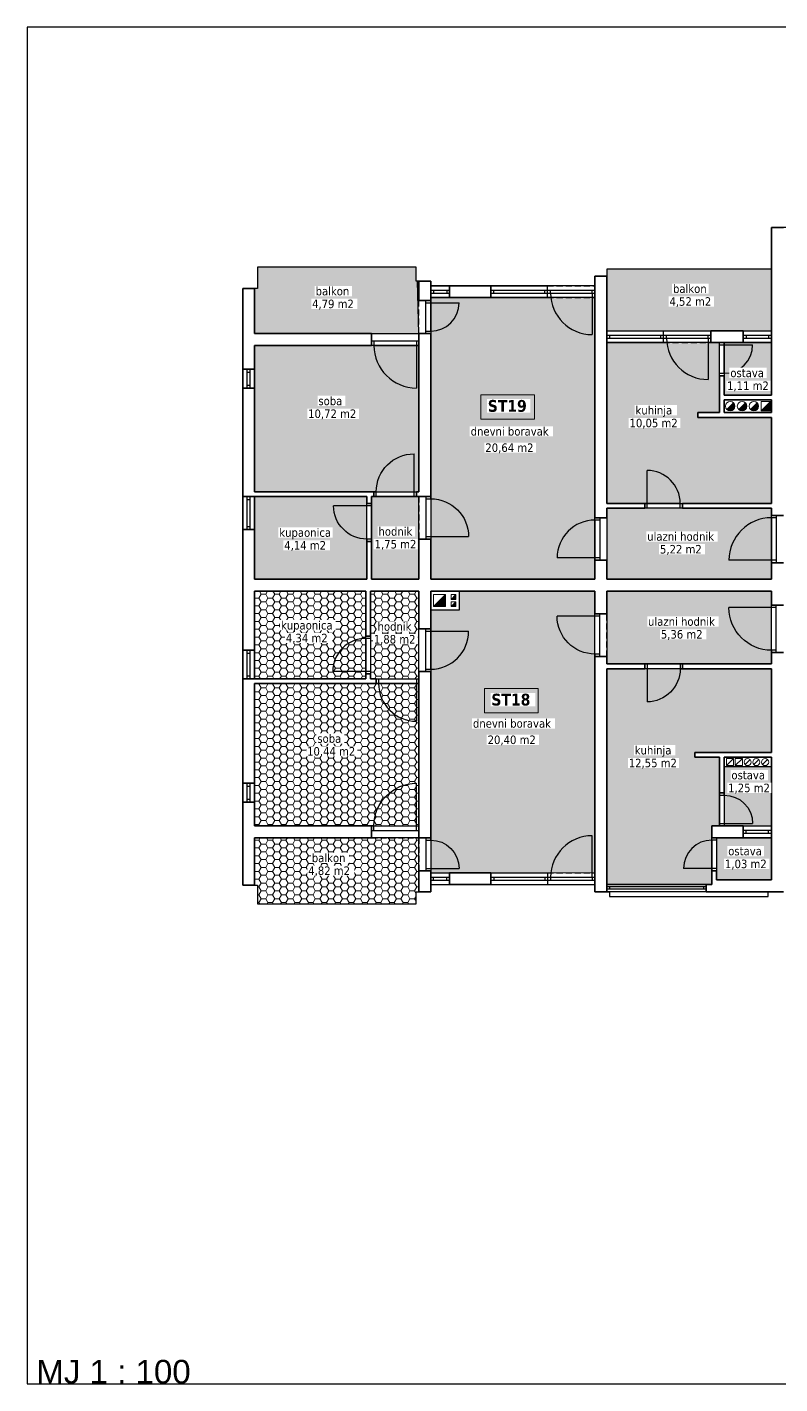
# Model space of a CAD drawing. Header units: centimetres. Extents: x 642232439 to 646206409, y 502891828 to 503284195.
# Drawn here: x 646198011 to 646199601, y 503268121 to 503270987 of the extents above; entities that cross this region are included whole.
import ezdxf

# ---------------------------------------------------------------- set-up
doc = ezdxf.new("R2010")
doc.units = ezdxf.units.CM
doc.linetypes.add('HIDDENX2', pattern=[19.05, 12.7, -6.35])
for name, color, linetype, lineweight in [('.ETAZA_20_ST18', 10, 'Continuous', 13), ('.ETAZA_21_ST19', 170, 'Continuous', 13), ('_POVRŠINA', 255, 'Continuous', 5), ('TP_01 - 0.35', 1, 'Continuous', 35), ('TP_07 - 0.20', 7, 'Continuous', 20)]:
    doc.layers.add(name, color=color, linetype=linetype, lineweight=lineweight)
doc.layers.add('_POLILINE_ET', color=4, linetype='Continuous', plot=False)
doc.layers.add('SAST_Linija sastavnice', color=3, linetype='Continuous', plot=False)
for name, color, linetype in [('TP_Hatch', 252, 'Continuous'), ('TP_Hidden', 8, 'HIDDENX2'), ('TP_Otvori', 8, 'Continuous'), ('TP_Otvori.block', 8, 'Continuous')]:
    doc.layers.add(name, color=color, linetype=linetype)
doc.styles.get("Standard").update_dxf_attribs({"font": 'arial.ttf'})
doc.styles.add('tahoma10', font='tahoma.ttf', dxfattribs={"height": 2})
pattern_1 = [(0, (643183442.702, 503085608.1075), (14.2875, 8.248891935), [9.525, -19.05]), (120, (643183442.702, 503085608.1075), (-14.287499969, 8.24889199), [9.525, -19.05]), (60, (643183442.702, 503085608.1075), (3.1e-08, 16.497783924), [-19.05, 9.525])]

# ---------------------------------------------------------------- blocks, each defined once
blk = doc.blocks.new('*U527')
at = {"layer": 'TP_01 - 0.35'}
for p, q in [((0, 0), (0, -30)), ((48, 0), (48, -30))]:
    blk.add_line(p, q, dxfattribs=at)
at = {"layer": 'TP_Otvori'}
for p, q in [((0, 0), (48, 0)), ((0, -11.3), (48, -11.3)), ((0, -18.8), (48, -18.8)), ((0, -30), (48, -30)), ((7.5, -11.3), (7.5, -18.8)), ((40.5, -11.3), (40.5, -18.8))]:
    blk.add_line(p, q, dxfattribs=at)
blk = doc.blocks.new('*U524')
at = {"layer": 'TP_Otvori'}
for p, q in [((5, 0), (5, 70)), ((5, 0), (0, 0)), ((75, 0), (5, 0)), ((5, -10), (5, 0)), ((75, -10), (75, 0)), ((75, 0), (80, 0)), ((80, -10), (0, -10))]:
    blk.add_line(p, q, dxfattribs=at)
blk.add_arc((5, 0), 70, 0, 90, dxfattribs=at)
blk = doc.blocks.new('*U525')
at = {"layer": 'TP_Otvori'}
for p, q in [((5, 0), (5, 90)), ((5, 0), (0, 0)), ((95, 0), (5, 0)), ((5, -10), (5, 0)), ((95, -10), (95, 0)), ((95, 0), (100, 0)), ((100, -10), (0, -10))]:
    blk.add_line(p, q, dxfattribs=at)
blk.add_arc((5, 0), 90, 0, 90, dxfattribs=at)
blk = doc.blocks.new('*U526')
at = {"layer": 'TP_Otvori'}
for p, q in [((5, 0), (5, 60)), ((5, 0), (0, 0)), ((65, 0), (5, 0)), ((5, -10), (5, 0)), ((65, -10), (65, 0)), ((65, 0), (70, 0)), ((70, -10), (0, -10))]:
    blk.add_line(p, q, dxfattribs=at)
blk.add_arc((5, 0), 60, 0, 90, dxfattribs=at)
blk = doc.blocks.new('*U523')
at = {"layer": 'TP_Otvori'}
for p, q in [((5, 0), (5, 80)), ((5, 0), (0, 0)), ((85, 0), (5, 0)), ((5, -10), (5, 0)), ((85, -10), (85, 0)), ((85, 0), (90, 0)), ((90, -10), (0, -10))]:
    blk.add_line(p, q, dxfattribs=at)
blk.add_arc((5, 0), 80, 0, 90, dxfattribs=at)
blk = doc.blocks.new('*U528')
at = {"layer": 'TP_01 - 0.35'}
for p, q in [((0, 0), (0, -30)), ((72, 0), (72, -30))]:
    blk.add_line(p, q, dxfattribs=at)
at = {"layer": 'TP_Otvori'}
for p, q in [((0, 0), (72, 0)), ((0, -11.3), (72, -11.3)), ((0, -18.8), (72, -18.8)), ((0, -30), (72, -30)), ((7.5, -11.3), (7.5, -18.8)), ((64.5, -11.3), (64.5, -18.8))]:
    blk.add_line(p, q, dxfattribs=at)
blk = doc.blocks.new('*U89')
at = {"layer": 'TP_01 - 0.35'}
for p, q in [((0, 0), (0, -30)), ((48, 0), (48, -30))]:
    blk.add_line(p, q, dxfattribs=at)
at = {"layer": 'TP_Otvori'}
for p, q in [((0, 0), (48, 0)), ((0, -11.3), (48, -11.3)), ((0, -18.8), (48, -18.8)), ((0, -30), (48, -30)), ((7.5, -11.3), (7.5, -18.8)), ((40.5, -11.3), (40.5, -18.8))]:
    blk.add_line(p, q, dxfattribs=at)
blk = doc.blocks.new('*U87')
at = {"layer": 'TP_01 - 0.35'}
for p, q in [((0, 0), (0, -30)), ((72, 0), (72, -30))]:
    blk.add_line(p, q, dxfattribs=at)
at = {"layer": 'TP_Otvori'}
for p, q in [((0, 0), (72, 0)), ((0, -11.3), (72, -11.3)), ((0, -18.8), (72, -18.8)), ((0, -30), (72, -30)), ((7.5, -11.3), (7.5, -18.8)), ((64.5, -11.3), (64.5, -18.8))]:
    blk.add_line(p, q, dxfattribs=at)
blk = doc.blocks.new('*U90')
at = {"layer": 'TP_01 - 0.35'}
for p, q in [((0, 0), (0, -30)), ((84, 0), (84, -30))]:
    blk.add_line(p, q, dxfattribs=at)
at = {"layer": 'TP_Otvori'}
for p, q in [((0, 0), (84, 0)), ((0, -11.3), (84, -11.3)), ((0, -18.8), (84, -18.8)), ((0, -30), (84, -30)), ((7.5, -11.3), (7.5, -18.8)), ((76.5, -11.3), (76.5, -18.8))]:
    blk.add_line(p, q, dxfattribs=at)
blk = doc.blocks.new('*U102')
at = {"layer": 'TP_01 - 0.35'}
for p, q in [((0, 0), (0, -30)), ((48, 0), (48, -30))]:
    blk.add_line(p, q, dxfattribs=at)
at = {"layer": 'TP_Otvori'}
for p, q in [((0, 0), (48, 0)), ((0, -11.3), (48, -11.3)), ((0, -18.8), (48, -18.8)), ((0, -30), (48, -30)), ((7.5, -11.3), (7.5, -18.8)), ((40.5, -11.3), (40.5, -18.8))]:
    blk.add_line(p, q, dxfattribs=at)

msp = doc.modelspace()

# ---------------------------------------------------------------- hatches: boundary and pattern name
at = {"layer": '.ETAZA_20_ST18'}
h = msp.add_hatch(dxfattribs=at)
h.set_pattern_fill('HONEY', color=256, scale=3)
h.set_pattern_definition(pattern_1)
h.paths.add_polyline_path([(646198491.34, 503269795.75), (646198491.34, 503269610.75), (646198726.34, 503269610.75), (646198726.34, 503269795.75)])
h.paths.add_polyline_path([(646198491.34, 503269600.75), (646198491.34, 503269299.75), (646198838.34, 503269299.75), (646198838.34, 503269600.75)])
h.paths.add_polyline_path([(646198491.34, 503269274.75), (646198491.34, 503269174.75), (646198497.34, 503269174.75), (646198497.34, 503269134.75), (646198832.34, 503269134.75), (646198832.34, 503269160.75), (646198838.34, 503269160.75), (646198838.34, 503269274.75)])
h.paths.add_polyline_path([(646198736.34, 503269795.75), (646198736.34, 503269610.75), (646198838.34, 503269610.75), (646198838.34, 503269795.75)])
h = msp.add_hatch(dxfattribs=at)
h.set_pattern_fill('HONEY', color=256, scale=3)
h.set_pattern_definition(pattern_1)
h.paths.add_polyline_path([(646199235.34, 503269795.75), (646199235.34, 503269641.75), (646199583.34, 503269641.75), (646199583.34, 503269795.75)])
h.paths.add_polyline_path([(646199235.34, 503269631.75), (646199235.34, 503269175.75), (646199457.34, 503269175.75), (646199457.34, 503269299.75), (646199473.34, 503269299.75), (646199473.34, 503269444.75), (646199421.34, 503269444.75), (646199421.34, 503269454.75), (646199583.34, 503269454.75), (646199583.34, 503269631.75)])
h.paths.add_polyline_path([(646199483.34, 503269424.75), (646199483.34, 503269299.75), (646199583.34, 503269299.75), (646199583.34, 503269424.75)])
h.paths.add_polyline_path([(646198923.34, 503269795.75), (646198923.34, 503269755.75), (646198863.34, 503269755.75), (646198863.34, 503269201.23), (646199210.34, 503269200.75), (646199210.34, 503269795.75)])
h.paths.add_polyline_path([(646199467.34, 503269274.75), (646199467.34, 503269185.75), (646199583.34, 503269185.75), (646199583.34, 503269274.75)])
at = {"layer": '.ETAZA_21_ST19'}
h = msp.add_hatch(dxfattribs=at)
h.set_pattern_fill('HONEY', color=256, scale=3)
h.set_pattern_definition(pattern_1)
h.paths.add_polyline_path([(646199235.34, 503269970.75), (646199235.34, 503269820.75), (646199583.34, 503269820.75), (646199583.34, 503269970.75)], flags=17)
h.paths.add_polyline_path([(646199235.34, 503270320.75), (646199235.34, 503269980.75), (646199583.34, 503269980.75), (646199583.34, 503270162.75), (646199427.34, 503270162.75), (646199427.34, 503270172.75), (646199473.34, 503270172.75), (646199473.34, 503270320.75)])
h.paths.add_polyline_path([(646199483.34, 503270320.75), (646199483.34, 503270209.75), (646199583.34, 503270209.75), (646199583.34, 503270320.75)])
h.paths.add_polyline_path([(646198738.34, 503269995.75), (646198738.34, 503269820.75), (646198838.34, 503269820.75), (646198838.34, 503269995.75)], flags=17)
h.paths.add_polyline_path([(646198491.34, 503270314.75), (646198491.34, 503270005.75), (646198838.34, 503270005.75), (646198838.34, 503270314.75)], flags=17)
h.paths.add_polyline_path([(646198497.34, 503270479.75), (646198497.34, 503270434.75), (646198491.34, 503270434.75), (646198491.34, 503270339.75), (646198838.34, 503270339.75), (646198835.34, 503270450.75), (646198832.34, 503270450.75), (646198832.34, 503270479.75)])
edge = h.paths.add_edge_path()
edge.add_line((646199235.34, 503270475.75), (646199235.34, 503270345.75))
edge.add_line((646199235.34, 503270345.75), (646199583.34, 503270345.75))
edge.add_line((646199583.34, 503270345.75), (646199583.34, 503270475.75))
edge.add_line((646199583.34, 503270475.75), (646199235.34, 503270475.75))
edge.add_line((646198863.34, 503270415.75), (646198863.34, 503269820.75))
edge.add_line((646198863.34, 503269820.75), (646199210.34, 503269820.75))
edge.add_line((646199210.34, 503269820.75), (646199210.34, 503270415.75))
edge.add_line((646199210.34, 503270415.75), (646198863.34, 503270415.75))
edge.add_line((646198491.34, 503269995.75), (646198491.34, 503269820.75))
edge.add_line((646198491.34, 503269820.75), (646198728.34, 503269820.75))
edge.add_line((646198728.34, 503269820.75), (646198728.34, 503269995.75))
edge.add_line((646198728.34, 503269995.75), (646198491.34, 503269995.75))
at = {"layer": 'TP_07 - 0.20'}
h = msp.add_hatch(color=256, dxfattribs=at)
h.dxf.hatch_style = 1
h.paths.add_polyline_path([(646198869.25, 503269763.25), (646198894.25, 503269763.25), (646198894.25, 503269788.25)])
h = msp.add_hatch(color=256, dxfattribs=at)
h.dxf.hatch_style = 1
h.paths.add_polyline_path([(646198916.75, 503269788.25), (646198906.75, 503269778.25), (646198916.75, 503269778.25)])
h.paths.add_polyline_path([(646198906.75, 503269763.25), (646198916.75, 503269763.25), (646198916.75, 503269773.25)])
at = {"layer": 'TP_Hatch'}
h = msp.add_hatch(color=256, dxfattribs=at)
h.dxf.hatch_style = 1
edge = h.paths.add_edge_path()
edge.add_arc((646199496.01, 503270186.39), 10, 225, 270)
edge.add_arc((646199496.01, 503270186.39), 10, 270, 360)
edge.add_arc((646199496.01, 503270186.39), 10, 0, 45)
edge.add_line((646199503.08, 503270193.46), (646199488.94, 503270179.32))
h = msp.add_hatch(color=256, dxfattribs=at)
h.dxf.hatch_style = 1
edge = h.paths.add_edge_path()
edge.add_arc((646199521.01, 503270186.39), 10, 225, 270)
edge.add_arc((646199521.01, 503270186.39), 10, 270, 360)
edge.add_arc((646199521.01, 503270186.39), 10, 0, 45)
edge.add_line((646199528.08, 503270193.46), (646199513.94, 503270179.32))
h = msp.add_hatch(color=256, dxfattribs=at)
h.dxf.hatch_style = 1
edge = h.paths.add_edge_path()
edge.add_arc((646199546.01, 503270186.39), 10, 225, 270)
edge.add_arc((646199546.01, 503270186.39), 10, 270, 360)
edge.add_arc((646199546.01, 503270186.39), 10, 0, 45)
edge.add_line((646199553.08, 503270193.46), (646199538.94, 503270179.32))
h = msp.add_hatch(color=256, dxfattribs=at)
h.dxf.hatch_style = 1
h.paths.add_polyline_path([(646199581.01, 503270176.39), (646199581.01, 503270196.39), (646199561.01, 503270176.39)])

# ---------------------------------------------------------------- linework, layer by layer
at = {"layer": '_POLILINE_ET'}
for points in [[(646198497.34, 503270479.75), (646198497.34, 503270434.75), (646198491.34, 503270434.75), (646198491.34, 503270339.75), (646198838.34, 503270339.75), (646198835.34, 503270450.75), (646198832.34, 503270450.75), (646198832.34, 503270479.75), (646198497.34, 503270479.75)], [(646199235.34, 503270475.75), (646199235.34, 503270345.75), (646199583.34, 503270345.75), (646199583.34, 503270475.75), (646199235.34, 503270475.75)], [(646198863.34, 503270415.75), (646198863.34, 503269820.75), (646199210.34, 503269820.75), (646199210.34, 503270415.75), (646198863.34, 503270415.75)], [(646199235.34, 503270320.75), (646199235.34, 503269980.75), (646199583.34, 503269980.75), (646199583.34, 503270162.75), (646199427.34, 503270162.75), (646199427.34, 503270172.75), (646199473.34, 503270172.75), (646199473.34, 503270320.75), (646199235.34, 503270320.75)], [(646199483.34, 503270320.75), (646199483.34, 503270209.75), (646199583.34, 503270209.75), (646199583.34, 503270320.75), (646199483.34, 503270320.75)], [(646198491.34, 503270314.75), (646198491.34, 503270005.75), (646198838.34, 503270005.75), (646198838.34, 503270314.75), (646198491.34, 503270314.75)], [(646198491.34, 503269995.75), (646198491.34, 503269820.75), (646198728.34, 503269820.75), (646198728.34, 503269995.75), (646198491.34, 503269995.75)], [(646198738.34, 503269995.75), (646198738.34, 503269820.75), (646198838.34, 503269820.75), (646198838.34, 503269995.75), (646198738.34, 503269995.75)], [(646199235.34, 503269970.75), (646199235.34, 503269820.75), (646199583.34, 503269820.75), (646199583.34, 503269970.75), (646199235.34, 503269970.75)], [(646198491.34, 503269795.75), (646198491.34, 503269610.75), (646198726.34, 503269610.75), (646198726.34, 503269795.75), (646198491.34, 503269795.75)], [(646198736.34, 503269795.75), (646198736.34, 503269610.75), (646198838.34, 503269610.75), (646198838.34, 503269795.75), (646198736.34, 503269795.75)], [(646198923.34, 503269795.75), (646198923.34, 503269755.75), (646198863.34, 503269755.75), (646198863.34, 503269201.23), (646199210.34, 503269200.75), (646199210.34, 503269795.75), (646198923.34, 503269795.75)], [(646199235.34, 503269795.75), (646199235.34, 503269641.75), (646199583.34, 503269641.75), (646199583.34, 503269795.75), (646199235.34, 503269795.75)], [(646199235.34, 503269631.75), (646199235.34, 503269175.75), (646199457.34, 503269175.75), (646199457.34, 503269299.75), (646199473.34, 503269299.75), (646199473.34, 503269444.75), (646199421.34, 503269444.75), (646199421.34, 503269454.75), (646199583.34, 503269454.75), (646199583.34, 503269631.75), (646199235.34, 503269631.75)], [(646198491.34, 503269600.75), (646198491.34, 503269299.75), (646198838.34, 503269299.75), (646198838.34, 503269600.75), (646198491.34, 503269600.75)], [(646199483.34, 503269424.75), (646199483.34, 503269299.75), (646199583.34, 503269299.75), (646199583.34, 503269424.75), (646199483.34, 503269424.75)], [(646198491.34, 503269274.75), (646198491.34, 503269174.75), (646198497.34, 503269174.75), (646198497.34, 503269134.75), (646198832.34, 503269134.75), (646198832.34, 503269160.75), (646198838.34, 503269160.75), (646198838.34, 503269274.75), (646198491.34, 503269274.75)], [(646199467.34, 503269274.75), (646199467.34, 503269185.75), (646199583.34, 503269185.75), (646199583.34, 503269274.75), (646199467.34, 503269274.75)]]:
    msp.add_lwpolyline(points, dxfattribs=at)
at = {"layer": 'SAST_Linija sastavnice'}
msp.add_lwpolyline([(646201908.92, 503270987.07), (646198010.92, 503270987.07), (646198010.92, 503268121.07), (646201908.92, 503268121.07)], close=True, dxfattribs=at)
at = {"layer": 'TP_01 - 0.35'}
for p, q in [((646199583.34, 503270563.75), (646199583.34, 503270209.75)), ((646199608.34, 503270563.75), (646199583.34, 503270563.75)), ((646199210.34, 503270460.75), (646199210.34, 503269950.75)), ((646199235.34, 503270460.75), (646199210.34, 503270460.75)), ((646199235.34, 503270460.75), (646199235.34, 503269980.75)), ((646198466.34, 503270434.75), (646198466.34, 503270264.75)), ((646198466.34, 503270434.75), (646198491.34, 503270434.75)), ((646198491.34, 503270434.75), (646198491.34, 503270339.75)), ((646198838.34, 503270450.75), (646198838.34, 503270409.75)), ((646198838.34, 503270450.75), (646198863.34, 503270450.75)), ((646198863.34, 503270450.75), (646198863.34, 503270409.75)), ((646198903.34, 503270440.75), (646198903.34, 503270415.75)), ((646198903.34, 503270440.75), (646198990.34, 503270440.75)), ((646198990.34, 503270440.75), (646198990.34, 503270415.75)), ((646198838.34, 503270409.75), (646198863.34, 503270409.75)), ((646198903.34, 503270415.75), (646198990.34, 503270415.75)), ((646199455.34, 503270345.75), (646199455.34, 503270320.75)), ((646199455.34, 503270345.75), (646199523.34, 503270345.75)), ((646199523.34, 503270345.75), (646199523.34, 503270320.75)), ((646198491.34, 503270339.75), (646198738.34, 503270339.75)), ((646198738.34, 503270339.75), (646198738.34, 503270314.75)), ((646198838.34, 503270339.75), (646198838.34, 503270005.75)), ((646198838.34, 503270339.75), (646198863.34, 503270339.75)), ((646198863.34, 503270339.75), (646198863.34, 503269995.75)), ((646199455.34, 503270320.75), (646199523.34, 503270320.75)), ((646198491.34, 503270314.75), (646198491.34, 503270264.75)), ((646198491.34, 503270314.75), (646198738.34, 503270314.75)), ((646198466.34, 503270264.75), (646198491.34, 503270264.75)), ((646199473.34, 503270250.75), (646199483.34, 503270250.75)), ((646199473.34, 503270250.75), (646199473.34, 503270172.75)), ((646199483.34, 503270250.75), (646199483.34, 503270209.75)), ((646198466.34, 503270224.75), (646198466.34, 503269995.75)), ((646198491.34, 503270224.75), (646198466.34, 503270224.75)), ((646198491.34, 503270224.75), (646198491.34, 503270005.75)), ((646199583.34, 503270209.75), (646199483.34, 503270209.75)), ((646199483.34, 503270199.75), (646199483.34, 503270172.75)), ((646199583.34, 503270199.75), (646199483.34, 503270199.75)), ((646199583.34, 503270199.75), (646199583.34, 503270172.75)), ((646199427.34, 503270172.75), (646199473.34, 503270172.75)), ((646199427.34, 503270172.75), (646199427.34, 503270162.75)), ((646199427.34, 503270162.75), (646199583.34, 503270162.75)), ((646199483.34, 503270172.75), (646199583.34, 503270172.75)), ((646199583.34, 503270162.75), (646199583.34, 503269980.75)), ((646198491.34, 503270005.75), (646198743.34, 503270005.75)), ((646198743.34, 503269995.75), (646198743.34, 503270005.75)), ((646198833.34, 503270005.75), (646198838.34, 503270005.75)), ((646198833.34, 503269995.75), (646198833.34, 503270005.75)), ((646198491.34, 503269995.75), (646198466.34, 503269995.75)), ((646198491.34, 503269995.75), (646198728.34, 503269995.75)), ((646198728.34, 503269995.75), (646198728.34, 503269980.75)), ((646198728.34, 503269980.75), (646198738.34, 503269980.75)), ((646198738.34, 503269995.75), (646198738.34, 503269980.75)), ((646198738.34, 503269995.75), (646198743.34, 503269995.75)), ((646198833.34, 503269995.75), (646198838.34, 503269995.75)), ((646198838.34, 503269995.75), (646198863.34, 503269995.75)), ((646199235.34, 503269980.75), (646199315.34, 503269980.75)), ((646199315.34, 503269980.75), (646199315.34, 503269970.75)), ((646199395.34, 503269980.75), (646199583.34, 503269980.75)), ((646199395.34, 503269980.75), (646199395.34, 503269970.75)), ((646199235.34, 503269950.75), (646199210.34, 503269950.75)), ((646199235.34, 503269970.75), (646199235.34, 503269950.75)), ((646199235.34, 503269970.75), (646199315.34, 503269970.75)), ((646199395.34, 503269970.75), (646199583.34, 503269970.75)), ((646199583.34, 503269970.75), (646199583.34, 503269955.75)), ((646199608.34, 503269955.75), (646199583.34, 503269955.75)), ((646198466.34, 503269925.75), (646198466.34, 503269670.75)), ((646198491.34, 503269925.75), (646198466.34, 503269925.75)), ((646198491.34, 503269925.75), (646198491.34, 503269820.75)), ((646198728.34, 503269900.75), (646198728.34, 503269820.75)), ((646198728.34, 503269900.75), (646198738.34, 503269900.75)), ((646198738.34, 503269900.75), (646198738.34, 503269820.75)), ((646198838.34, 503269905.75), (646198838.34, 503269820.75)), ((646198838.34, 503269905.75), (646198863.34, 503269905.75)), ((646198863.34, 503269905.75), (646198863.34, 503269820.75)), ((646199210.34, 503269860.75), (646199210.34, 503269820.75)), ((646199235.34, 503269860.75), (646199210.34, 503269860.75)), ((646199235.34, 503269860.75), (646199235.34, 503269820.75)), ((646199583.34, 503269855.75), (646199583.34, 503269820.75)), ((646199608.34, 503269855.75), (646199583.34, 503269855.75)), ((646198491.34, 503269820.75), (646198728.34, 503269820.75)), ((646198738.34, 503269820.75), (646198838.34, 503269820.75)), ((646198863.34, 503269820.75), (646199210.34, 503269820.75)), ((646199235.34, 503269820.75), (646199583.34, 503269820.75)), ((646198491.34, 503269795.75), (646198491.34, 503269670.75)), ((646198491.34, 503269795.75), (646198726.34, 503269795.75)), ((646198726.34, 503269795.75), (646198726.34, 503269700.75)), ((646198736.34, 503269795.75), (646198736.34, 503269700.75)), ((646198736.34, 503269795.75), (646198838.34, 503269795.75)), ((646198838.34, 503269795.75), (646198838.34, 503269715.75)), ((646198863.34, 503269795.75), (646198863.34, 503269715.75)), ((646198863.34, 503269795.75), (646199210.34, 503269795.75)), ((646199210.34, 503269795.75), (646199210.34, 503269747.75)), ((646199235.34, 503269795.75), (646199235.34, 503269747.75)), ((646199235.34, 503269795.75), (646199583.34, 503269795.75)), ((646199583.34, 503269795.75), (646199583.34, 503269765.75)), ((646199235.34, 503269747.75), (646199210.34, 503269747.75)), ((646199608.34, 503269765.75), (646199583.34, 503269765.75)), ((646198838.34, 503269715.75), (646198863.34, 503269715.75)), ((646198726.34, 503269700.75), (646198736.34, 503269700.75)), ((646198491.34, 503269670.75), (646198466.34, 503269670.75)), ((646199210.34, 503269657.75), (646199210.34, 503269160.75)), ((646199235.34, 503269657.75), (646199210.34, 503269657.75)), ((646199235.34, 503269657.75), (646199235.34, 503269641.75)), ((646199583.34, 503269665.75), (646199583.34, 503269641.75)), ((646199608.34, 503269665.75), (646199583.34, 503269665.75)), ((646199235.34, 503269641.75), (646199315.34, 503269641.75)), ((646199235.34, 503269631.75), (646199235.34, 503269160.75)), ((646199235.34, 503269631.75), (646199315.34, 503269631.75)), ((646199315.34, 503269641.75), (646199315.34, 503269631.75)), ((646199395.34, 503269641.75), (646199583.34, 503269641.75)), ((646199395.34, 503269641.75), (646199395.34, 503269631.75)), ((646199395.34, 503269631.75), (646199583.34, 503269631.75)), ((646199583.34, 503269631.75), (646199583.34, 503269454.75)), ((646198466.34, 503269610.75), (646198466.34, 503269389.75)), ((646198491.34, 503269610.75), (646198466.34, 503269610.75)), ((646198491.34, 503269610.75), (646198726.34, 503269610.75)), ((646198491.34, 503269600.75), (646198491.34, 503269389.75)), ((646198491.34, 503269600.75), (646198748.34, 503269600.75)), ((646198726.34, 503269620.75), (646198726.34, 503269610.75)), ((646198726.34, 503269620.75), (646198736.34, 503269620.75)), ((646198736.34, 503269620.75), (646198736.34, 503269610.75)), ((646198736.34, 503269610.75), (646198748.34, 503269610.75)), ((646198748.34, 503269610.75), (646198748.34, 503269600.75)), ((646198838.34, 503269625.75), (646198838.34, 503269274.75)), ((646198838.34, 503269625.75), (646198863.34, 503269625.75)), ((646198863.34, 503269625.75), (646198863.34, 503269274.75)), ((646199421.34, 503269454.75), (646199473.34, 503269454.75)), ((646199421.34, 503269454.75), (646199421.34, 503269444.75)), ((646199421.34, 503269444.75), (646199473.34, 503269444.75)), ((646199473.34, 503269454.75), (646199583.34, 503269454.75)), ((646199473.34, 503269444.75), (646199473.34, 503269369.75)), ((646199483.34, 503269444.75), (646199583.34, 503269444.75)), ((646199483.34, 503269444.75), (646199483.34, 503269369.75)), ((646199583.34, 503269444.75), (646199583.34, 503269185.75)), ((646198491.34, 503269389.75), (646198466.34, 503269389.75)), ((646198466.34, 503269349.75), (646198466.34, 503269174.75)), ((646198491.34, 503269349.75), (646198466.34, 503269349.75)), ((646198491.34, 503269349.75), (646198491.34, 503269299.75)), ((646199473.34, 503269369.75), (646199483.34, 503269369.75)), ((646198491.34, 503269299.75), (646198738.34, 503269299.75)), ((646198738.34, 503269274.75), (646198738.34, 503269299.75)), ((646199457.34, 503269299.75), (646199523.34, 503269299.75)), ((646199457.34, 503269299.75), (646199457.34, 503269274.75)), ((646199523.34, 503269299.75), (646199523.34, 503269274.75)), ((646198491.34, 503269274.75), (646198491.34, 503269174.75)), ((646198491.34, 503269274.75), (646198738.34, 503269274.75)), ((646198838.34, 503269274.75), (646198863.34, 503269274.75)), ((646199457.34, 503269274.75), (646199523.34, 503269274.75)), ((646198838.34, 503269204.75), (646198838.34, 503269160.75)), ((646198838.34, 503269204.75), (646198863.34, 503269204.75)), ((646198863.34, 503269204.75), (646198863.34, 503269160.75)), ((646198903.34, 503269200.75), (646198903.34, 503269175.75)), ((646198903.34, 503269200.75), (646198990.34, 503269200.75)), ((646198990.34, 503269200.75), (646198990.34, 503269175.75)), ((646199457.34, 503269204.75), (646199467.34, 503269204.75)), ((646199457.34, 503269204.75), (646199457.34, 503269175.75)), ((646199467.34, 503269204.75), (646199467.34, 503269185.75)), ((646198491.34, 503269174.75), (646198466.34, 503269174.75)), ((646198903.34, 503269175.75), (646198990.34, 503269175.75)), ((646199445.34, 503269175.75), (646199445.34, 503269160.75)), ((646199457.34, 503269175.75), (646199445.34, 503269175.75)), ((646199583.34, 503269185.75), (646199467.34, 503269185.75)), ((646198838.34, 503269160.75), (646198863.34, 503269160.75)), ((646199210.34, 503269160.75), (646199235.34, 503269160.75)), ((646199583.34, 503269160.75), (646199445.34, 503269160.75)), ((646199583.34, 503269160.75), (646199608.34, 503269160.75))]:
    msp.add_line(p, q, dxfattribs=at)
at = {"layer": 'TP_07 - 0.20'}
for p, q in [((646198497.34, 503270479.75), (646198832.34, 503270479.75)), ((646198497.34, 503270479.75), (646198497.34, 503270434.75)), ((646198832.34, 503270479.75), (646198832.34, 503270450.75)), ((646199235.34, 503270475.75), (646199583.34, 503270475.75)), ((646199235.34, 503270475.75), (646199235.34, 503270460.75)), ((646198497.34, 503270434.75), (646198491.34, 503270434.75)), ((646198491.34, 503270434.75), (646198491.34, 503270434.75)), ((646198838.34, 503270450.75), (646198832.34, 503270450.75)), ((646199503.08, 503270193.46), (646199488.94, 503270179.32)), ((646199528.08, 503270193.46), (646199513.94, 503270179.32)), ((646199553.08, 503270193.46), (646199538.94, 503270179.32)), ((646199581.01, 503270196.39), (646199561.01, 503270176.39)), ((646198894.25, 503269788.25), (646198869.25, 503269763.25)), ((646198916.75, 503269788.25), (646198906.75, 503269778.25)), ((646198916.75, 503269773.25), (646198906.75, 503269763.25)), ((646199503.21, 503269442.06), (646199488.21, 503269427.06)), ((646199521.71, 503269442.06), (646199506.71, 503269427.06)), ((646199538.01, 503269439.87), (646199527.41, 503269429.26)), ((646199556.51, 503269439.87), (646199545.91, 503269429.26)), ((646199575.01, 503269439.87), (646199564.41, 503269429.26)), ((646199483.34, 503269424.75), (646199583.34, 503269424.75)), ((646198497.34, 503269174.75), (646198491.34, 503269174.75)), ((646198491.34, 503269174.75), (646198491.34, 503269174.75)), ((646198497.34, 503269174.75), (646198497.34, 503269134.75)), ((646198832.34, 503269160.75), (646198832.34, 503269134.75)), ((646198838.34, 503269160.75), (646198832.34, 503269160.75)), ((646199241.34, 503269160.75), (646199241.34, 503269150.75)), ((646199241.34, 503269150.75), (646199576.34, 503269150.75)), ((646199576.34, 503269160.75), (646199576.34, 503269150.75)), ((646198497.34, 503269134.75), (646198832.34, 503269134.75))]:
    msp.add_line(p, q, dxfattribs=at)
for points in [[(646199561.01, 503270196.39), (646199581.01, 503270196.39), (646199581.01, 503270176.39), (646199561.01, 503270176.39)], [(646198863.34, 503269795.75), (646198923.34, 503269795.75), (646198923.34, 503269755.75), (646198863.34, 503269755.75)], [(646198894.25, 503269788.25), (646198869.25, 503269788.25), (646198869.25, 503269763.25), (646198894.25, 503269763.25)], [(646198916.75, 503269788.25), (646198906.75, 503269788.25), (646198906.75, 503269778.25), (646198916.75, 503269778.25)], [(646198916.75, 503269763.25), (646198906.75, 503269763.25), (646198906.75, 503269773.25), (646198916.75, 503269773.25)], [(646199488.21, 503269442.06), (646199503.21, 503269442.06), (646199503.21, 503269427.06), (646199488.21, 503269427.06)], [(646199506.71, 503269442.06), (646199521.71, 503269442.06), (646199521.71, 503269427.06), (646199506.71, 503269427.06)]]:
    msp.add_lwpolyline(points, close=True, dxfattribs=at)
for centre, radius in [((646199496.01, 503270186.39), 10), ((646199521.01, 503270186.39), 10), ((646199546.01, 503270186.39), 10), ((646199532.71, 503269434.56), 7.5), ((646199551.21, 503269434.56), 7.5), ((646199569.71, 503269434.56), 7.5)]:
    msp.add_circle(centre, radius, dxfattribs=at)
at = {"layer": 'TP_Hidden'}
for p, q in [((646199110.34, 503270440.75), (646199210.34, 503270440.75)), ((646198838.34, 503270339.75), (646198838.34, 503270409.75)), ((646199110.34, 503270415.75), (646199210.34, 503270415.75)), ((646199355.34, 503270345.75), (646199455.34, 503270345.75)), ((646198738.34, 503270339.75), (646198838.34, 503270339.75)), ((646199355.34, 503270320.75), (646199455.34, 503270320.75)), ((646198838.34, 503269995.75), (646198838.34, 503269905.75)), ((646199235.34, 503269950.75), (646199235.34, 503269860.75)), ((646199235.34, 503269657.75), (646199235.34, 503269747.75)), ((646198838.34, 503269625.75), (646198838.34, 503269715.75)), ((646198738.34, 503269274.75), (646198838.34, 503269274.75)), ((646198838.34, 503269274.75), (646198838.34, 503269204.75)), ((646199110.34, 503269200.75), (646199210.34, 503269200.75)), ((646199110.34, 503269175.75), (646199210.34, 503269175.75))]:
    msp.add_line(p, q, dxfattribs=at)
at = {"layer": 'TP_Otvori'}
for p, q in [((646198990.34, 503270440.75), (646199110.34, 503270440.75)), ((646198990.34, 503270431.38), (646199110.34, 503270431.38)), ((646198996.59, 503270425.13), (646198996.59, 503270431.38)), ((646199104.09, 503270425.13), (646199104.09, 503270431.38)), ((646199110.34, 503270415.75), (646199110.34, 503270440.75)), ((646199110.34, 503270431.38), (646199210.34, 503270431.38)), ((646199116.59, 503270425.13), (646199116.59, 503270431.38)), ((646199204.09, 503270425.13), (646199204.09, 503270431.38)), ((646198990.34, 503270425.13), (646199110.34, 503270425.13)), ((646198990.34, 503270415.75), (646199110.34, 503270415.75)), ((646199110.34, 503270425.13), (646199210.34, 503270425.13)), ((646199204.09, 503270425.13), (646199204.09, 503270337.63)), ((646199235.34, 503270345.75), (646199355.34, 503270345.75)), ((646199355.34, 503270320.75), (646199355.34, 503270345.75)), ((646199235.34, 503270336.38), (646199355.34, 503270336.38)), ((646199235.34, 503270330.13), (646199355.34, 503270330.13)), ((646199235.34, 503270320.75), (646199355.34, 503270320.75)), ((646199241.59, 503270330.13), (646199241.59, 503270336.38)), ((646199349.09, 503270330.13), (646199349.09, 503270336.38)), ((646199355.34, 503270336.38), (646199455.34, 503270336.38)), ((646199355.34, 503270330.13), (646199455.34, 503270330.13)), ((646199361.59, 503270330.13), (646199361.59, 503270336.38)), ((646199449.09, 503270330.13), (646199449.09, 503270336.38)), ((646199449.09, 503270330.13), (646199449.09, 503270242.63)), ((646199204.09, 503269191.38), (646199204.09, 503269278.88)), ((646198990.34, 503269200.75), (646199110.34, 503269200.75)), ((646199110.34, 503269200.75), (646199110.34, 503269175.75)), ((646198990.34, 503269191.38), (646199110.34, 503269191.38)), ((646198990.34, 503269185.13), (646199110.34, 503269185.13)), ((646198990.34, 503269175.75), (646199110.34, 503269175.75)), ((646198996.59, 503269191.38), (646198996.59, 503269185.13)), ((646199104.09, 503269191.38), (646199104.09, 503269185.13)), ((646199110.34, 503269191.38), (646199210.34, 503269191.38)), ((646199110.34, 503269185.13), (646199210.34, 503269185.13)), ((646199116.59, 503269191.38), (646199116.59, 503269185.13)), ((646199204.09, 503269191.38), (646199204.09, 503269185.13)), ((646199445.34, 503269175.75), (646199235.34, 503269175.75)), ((646199445.34, 503269170.75), (646199235.34, 503269170.75)), ((646199241.34, 503269170.75), (646199241.34, 503269165.75)), ((646199439.34, 503269170.75), (646199439.34, 503269165.75)), ((646199445.34, 503269165.75), (646199235.34, 503269165.75)), ((646199445.34, 503269160.75), (646199235.34, 503269160.75))]:
    msp.add_line(p, q, dxfattribs=at)
for centre, start, end in [((646199204.09, 503270425.13), 180, 270), ((646199449.09, 503270330.13), 180, 270), ((646199204.09, 503269191.38), 90, 180)]:
    msp.add_arc(centre, 87.5, start, end, dxfattribs=at)

# ---------------------------------------------------------------- block references
at = {"layer": 'TP_Otvori.block', "xscale": 0.8333333856529689, "yscale": 0.8333333856529689, "zscale": 0.8333333856529689}
for name, p in [('*U527', (646198863.34, 503270440.75)), ('*U528', (646199523.34, 503270345.75))]:
    msp.add_blockref(name, p, dxfattribs=at)
at = {"layer": 'TP_Otvori.block'}
for name, p, rotation in [('*U526', (646198863.34, 503270409.75), 270), ('*U525', (646198838.34, 503270314.75), 180), ('*U526', (646199483.34, 503270320.75), 270), ('*U523', (646199210.34, 503269860.75), 90.00000000000001), ('*U525', (646199583.34, 503269855.75), 90.00000000000001), ('*U523', (646198863.34, 503269715.75), 270), ('*U524', (646198726.34, 503269620.75), 90.00000000000001), ('*U523', (646198838.34, 503269600.75), 180), ('*U526', (646199457.34, 503269204.75), 90.00000000000001)]:
    msp.add_blockref(name, p, dxfattribs=dict(at, rotation=rotation))
at = {"layer": 'TP_Otvori.block', "yscale": 0.8333333856529689, "zscale": 0.8333333856529689}
for name, p, xscale, rotation in [('*U527', (646198466.34, 503270224.75), 0.8333333856529689, 90), ('*U90', (646198466.34, 503269925.75), 0.8333333856529689, 90), ('*U87', (646198466.34, 503269610.75), 0.8333333856529689, 90), ('*U102', (646198466.34, 503269349.75), 0.8333333856529689, 90), ('*U528', (646199523.34, 503269274.75), -0.8333333856529689, 180), ('*U89', (646198863.34, 503269175.75), -0.8333333856529689, 180)]:
    msp.add_blockref(name, p, dxfattribs=dict(at, xscale=xscale, rotation=rotation))
at = {"layer": 'TP_Otvori.block', "xscale": -1}
for name, p in [('*U523', (646198833.34, 503270005.75)), ('*U525', (646198838.34, 503269299.75))]:
    msp.add_blockref(name, p, dxfattribs=at)
at = {"layer": 'TP_Otvori.block'}
msp.add_blockref('*U524', (646199315.34, 503269980.75), dxfattribs=at)
at = {"layer": 'TP_Otvori.block', "xscale": -1}
for name, p, rotation in [('*U524', (646198728.34, 503269980.75), 90), ('*U523', (646198863.34, 503269905.75), 270), ('*U523', (646199210.34, 503269747.75), 90), ('*U525', (646199583.34, 503269765.75), 90), ('*U524', (646199315.34, 503269631.75), 180), ('*U526', (646199483.34, 503269299.75), 270), ('*U526', (646198863.34, 503269204.75), 270)]:
    msp.add_blockref(name, p, dxfattribs=dict(at, rotation=rotation))

# ---------------------------------------------------------------- texts
at = {"layer": 'SAST_Linija sastavnice', "insert": (646198010.92, 503268121.07), "char_height": 50, "attachment_point": 7, "rotation": 360}
msp.add_mtext(' MJ 1 : 100', dxfattribs=at)

# ---------------------------------------------------------------- next in the draw order: texts
at = {"layer": '_POVRŠINA', "char_height": 18, "attachment_point": 1, "style": 'tahoma10', "bg_fill": 3, "box_fill_scale": 1.1, "bg_fill_color": 256, "bg_fill_transparency": 0}
for s, width, insert in [('\\pt90;4,79 m2', 94.0575, (646198612.75, 503270411.41)), ('\\pt90;4,52 m2', 92.3377, (646199367.64, 503270416.53)), ('\\pt90;ostava', 74.9237, (646199496.24, 503270265.63)), ('\\pt90;10,72 m2', 105.7967, (646198604.42, 503270179.4)), ('\\pt90;{\\fTahoma|b1|i0|c238|p34;\\H1.3889x;ST19} ', 88.0843, (646198983.88, 503270199.42)), ('\\pt90;10,05 m2', 105.6431, (646199283.3, 503270159.79)), ('\\pt90;20,64 m2', 105.4944, (646198978.77, 503270107.68)), ('\\pt90;4,14 m2', 94.4694, (646198554.06, 503269901.44)), ('\\pt90;1,75 m2', 89.2944, (646198744.86, 503269903.79)), ('\\pt90;5,22 m2', 93.2103, (646199347.64, 503269893.17)), ('\\pt90;hodnik', 75.9323, (646198751.14, 503269730.02)), ('\\pt90;5,36 m2', 94.6768, (646199349.4, 503269713.47)), ('\\pt90;4,34 m2', 95.7656, (646198557.47, 503269705.59)), ('\\pt90;{\\fTahoma|b1|i0|c238|p34;\\H1.3889x;ST18} ', 91.2822, (646198991.47, 503269579.01)), ('\\pt90;dnevni boravak', 171.7931, (646198952.57, 503269525.2)), ('\\pt90;10,44 m2', 104.5865, (646198602.21, 503269466.25)), ('\\pt90;kuhinja', 83.9687, (646199294.36, 503269468.61)), ('\\pt90;ostava', 75.182, (646199498.51, 503269416.04)), ('\\pt90;balkon', 76.6044, (646198612.16, 503269241.14)), ('\\pt90;1,03 m2', 91.6363, (646199484.85, 503269228.48))]:
    msp.add_mtext_dynamic_manual_height_columns(s, width=width, gutter_width=10, heights=[2.54], dxfattribs=dict(at, insert=insert))

# ---------------------------------------------------------------- next in the draw order: linework, layer by layer
at = {"layer": '_POVRŠINA'}
for points in [[(646198969.48, 503270210.47), (646199082.58, 503270210.47), (646199082.58, 503270158.82), (646198969.48, 503270158.82)], [(646198977.07, 503269590.07), (646199090.18, 503269590.07), (646199090.18, 503269538.41), (646198977.07, 503269538.41)]]:
    msp.add_lwpolyline(points, close=True, dxfattribs=at)

# ---------------------------------------------------------------- next in the draw order: texts
at = {"layer": '_POVRŠINA', "char_height": 18, "attachment_point": 1, "style": 'tahoma10', "bg_fill": 3, "box_fill_scale": 1.1, "bg_fill_color": 256, "bg_fill_transparency": 0}
for s, width, insert in [('\\pt90;balkon', 75.3062, (646198620.23, 503270438.43)), ('\\pt90;balkon', 73.8603, (646199375.13, 503270443.55)), ('\\pt90;1,11 m2', 90.0731, (646199489.3, 503270238.56)), ('\\pt90;soba', 54.9075, (646198626.1, 503270206.42)), ('\\pt90;kuhinja', 85.6533, (646199296.02, 503270186.81)), ('\\pt90;dnevni boravak', 171.7931, (646198947.74, 503270142.23)), ('\\pt90;kupaonica', 111.1331, (646198543.58, 503269928.46)), ('\\pt90;hodnik', 75.3639, (646198753.01, 503269930.81)), ('\\pt90;ulazni hodnik', 147.047, (646199320.63, 503269920.19)), ('\\pt90;kupaonica', 113.6159, (646198546.99, 503269732.61)), ('\\pt90;ulazni hodnik', 147.047, (646199322.39, 503269740.49)), ('\\pt90;1,88 m2', 90.8077, (646198743, 503269703)), ('\\pt90;soba', 55.4113, (646198623.89, 503269493.27)), ('\\pt90;20,40 m2', 106.3777, (646198983.6, 503269490.65)), ('\\pt90;12,55 m2', 104.5278, (646199281.64, 503269441.59)), ('\\pt90;1,25 m2', 89.6182, (646199491.58, 503269388.98)), ('\\pt90;ostava', 73.9817, (646199491.78, 503269255.54)), ('\\pt90;4,82 m2', 95.3293, (646198604.67, 503269214.12))]:
    msp.add_mtext_dynamic_manual_height_columns(s, width=width, gutter_width=10, heights=[2.54], dxfattribs=dict(at, insert=insert))

# ---------------------------------------------------------------- next in the draw order: linework, layer by layer
at = {"layer": '_POLILINE_ET'}
for points in [[(646199614.34, 503270563.75), (646199583.34, 503270563.75), (646199583.34, 503270475.75), (646199235.34, 503270475.75), (646199235.34, 503270460.75), (646199210.34, 503270460.75), (646199210.34, 503270440.75), (646198863.34, 503270440.75), (646198863.34, 503270450.75), (646198832.34, 503270450.75), (646198832.34, 503270479.75), (646198497.34, 503270479.75)], [(646198497.34, 503270479.75), (646198497.34, 503270434.75), (646198466.34, 503270434.75), (646198466.34, 503269174.75), (646198497.34, 503269174.75), (646198497.34, 503269134.75), (646198832.34, 503269134.75), (646198832.34, 503269160.75), (646198863.34, 503269160.75), (646198863.34, 503269175.75), (646199210.34, 503269175.75), (646199210.34, 503269160.75), (646199241.34, 503269160.75), (646199241.34, 503269150.75), (646199576.34, 503269150.75), (646199576.34, 503269160.75), (646199608.34, 503269160.75)]]:
    msp.add_lwpolyline(points, dxfattribs=at)

doc.saveas('drawing.dxf')
